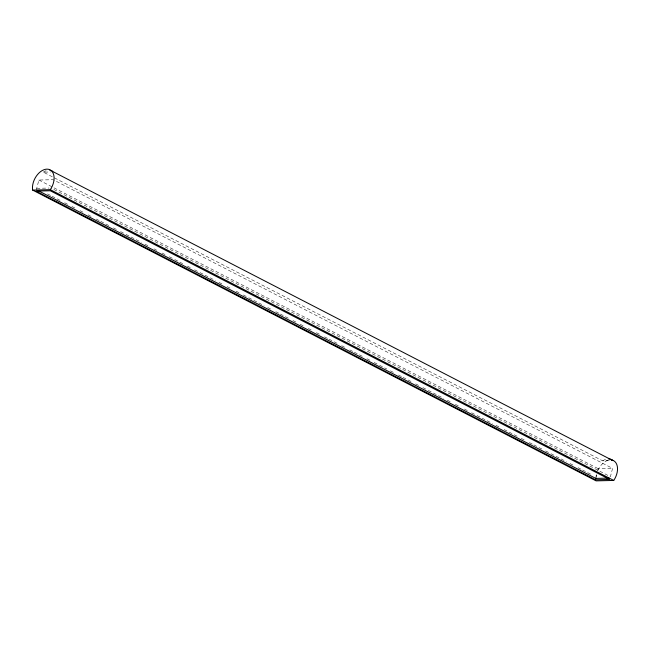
<?xml version="1.0" encoding="UTF-8"?>
<svg xmlns="http://www.w3.org/2000/svg" width="650" height="650" viewBox="0 0 650 650"><rect width="100%" height="100%" fill="white"/><g stroke="black" fill="none" stroke-linecap="round" stroke-linejoin="round"><path stroke-width="0.49" stroke-dasharray="3.25 2.44" d="M36.246 190.174L38.886 180.034L53.162 179.701L612.576 468.39L610.415 476.686L51.001 187.996M595.904 477.945L596.863 474.256M597.821 470.567L598.301 468.731L612.576 468.39M609.212 460.696L602.729 460.842L43.314 172.153L50.733 171.982M36.725 188.329L49.099 188.037M38.886 180.034L598.301 468.731M47.556 193.919L51.163 195.78M52.065 196.243L61.092 200.899M64.699 202.768L68.307 204.628M71.914 206.489L76.432 208.821M80.039 210.681L84.549 213.005M88.156 214.874L91.772 216.734M96.281 219.058L99.889 220.927M100.791 221.39L109.817 226.046M113.425 227.906L117.032 229.775M120.64 231.636L125.149 233.959M126.051 234.431L141.391 242.344M144.999 244.205L148.614 246.066M154.026 248.861L156.731 250.258M162.143 253.053L165.758 254.914M169.366 256.774L173.875 259.106M174.777 259.569L183.804 264.225M187.411 266.094L191.019 267.954M194.626 269.815L199.136 272.147M200.046 272.61L215.377 280.524M218.993 282.384L222.601 284.253M227.11 286.577L230.717 288.438M236.137 291.233L239.744 293.101M243.352 294.962L247.861 297.286M248.763 297.757L264.103 305.671M267.711 307.531L271.318 309.392M275.836 311.724L279.443 313.584M280.345 314.048L289.364 318.711M292.979 320.572L296.587 322.433M300.194 324.293L304.704 326.625M308.311 328.486L312.829 330.817M316.436 332.678L320.044 334.539M324.553 336.871L328.169 338.731M329.071 339.194L338.089 343.85M341.697 345.711L345.312 347.579M349.822 349.903L353.429 351.764M354.331 352.235L363.358 356.891M366.966 358.751L370.573 360.612M374.181 362.481L378.69 364.804M379.592 365.267L386.815 368.997M390.423 370.858L394.03 372.718M398.539 375.05L402.155 376.911M403.057 377.374L412.076 382.037M415.683 383.898L419.299 385.759M422.906 387.619L427.416 389.951M428.317 390.414L443.657 398.328M447.265 400.197L450.872 402.058M455.39 404.381L458.997 406.25M464.409 409.037L468.016 410.906M471.632 412.766L476.141 415.09M477.043 415.561L492.383 423.475M495.991 425.336L499.598 427.196M504.108 429.528L517.644 436.516M521.251 438.376L524.859 440.237M529.376 442.569L532.984 444.429M533.886 444.892L542.003 449.085M545.618 450.946L550.128 453.277M551.029 453.741L566.369 461.654M569.977 463.523L573.584 465.384M578.094 467.707L581.709 469.576M582.611 470.039L591.63 474.695M602.729 460.842A14.771 9.482 -62.7 0 1 605.548 459.404M43.314 172.153A14.771 9.482 -62.7 0 1 46.134 170.714M596.017 476.677A14.771 9.482 -62.7 0 1 596.31 474.874M597.805 470.389A14.771 9.482 -62.7 0 1 609.424 459.981"/><path stroke-width="0.97" d="M595.424 479.789L609.7 479.448L50.286 190.759L36.01 191.092L595.424 479.789L595.904 477.945M50.31 189.67A14.771 9.482 -62.7 0 0 46.881 169.138A14.771 9.482 -62.7 0 0 32.646 190.093L50.31 189.67L613.746 480.439A14.771 9.482 -62.7 0 0 611.195 459.94M609.107 478.091L595.782 478.408L38.171 190.645M613.746 480.439L596.091 480.862L32.646 190.093M608.311 458.876A14.771 9.482 -62.7 0 1 612.926 460.606L53.511 171.909A14.771 9.482 -62.7 0 0 49.766 170.211"/></g></svg>
